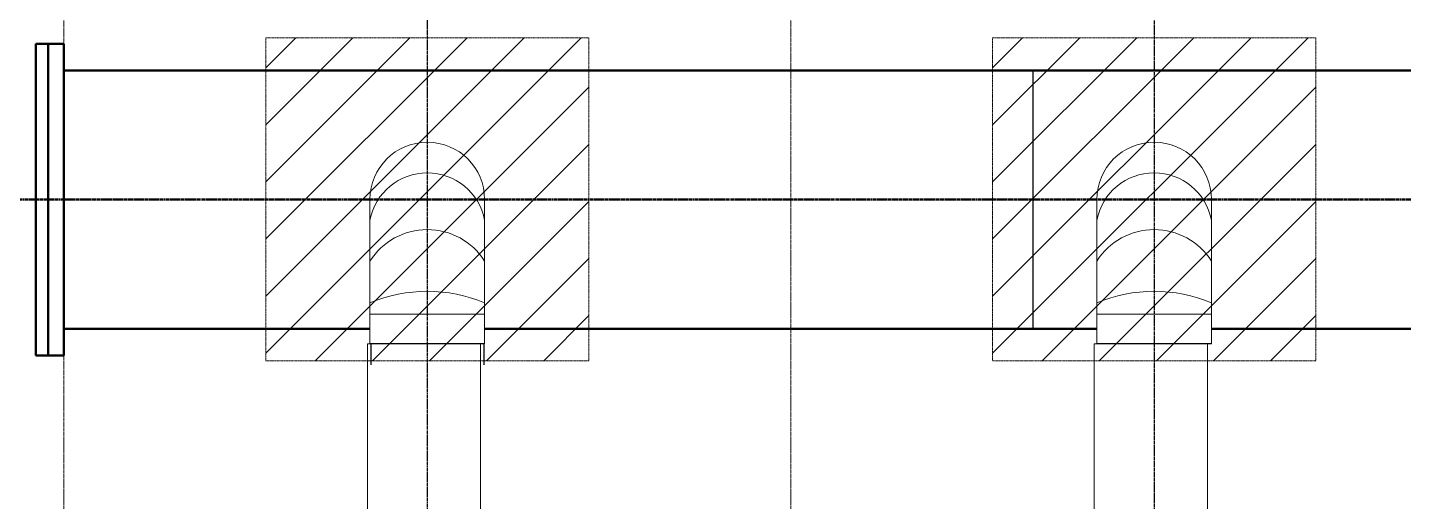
# Model space of a CAD drawing. Header units: inches. Extents: x 86328 to 235202, y 68629 to 184293.
# Drawn here: x 150276 to 158795, y 134003 to 136938 of the extents above; entities that cross this region are included whole.
import ezdxf

# ---------------------------------------------------------------- set-up
doc = ezdxf.new("R2010")
doc.units = ezdxf.units.IN
doc.header["$MEASUREMENT"] = 0
for name, pattern in [('CENTER', [2, 1.25, -0.25, 0.25, -0.25]), ('HIDDEN', [0.375, 0.25, -0.125]), ('PHANTOM2', [1.25, 0.625, -0.125, 0.125, -0.125, 0.125, -0.125])]:
    doc.linetypes.add(name, pattern=pattern)
doc.layers.add('.5', color=8, linetype='Continuous', lineweight=0)
doc.layers.add('DIM', color=251, linetype='Continuous', lineweight=0)
for name, color, linetype in [('2', 2, 'HIDDEN'), ('pipes', 2, 'Continuous'), ('steel elbow 90deg', 3, 'Continuous')]:
    doc.layers.add(name, color=color, linetype=linetype)

msp = doc.modelspace()

# ---------------------------------------------------------------- linework, layer by layer
at = {"layer": '.5', "color": 8, "linetype": 'CENTER', "ltscale": 10}
for p, q in [((150501.3, 116744.2), (150501.3, 148032.4)), ((155001.3, 116744.2), (155001.3, 148031.1))]:
    msp.add_line(p, q, dxfattribs=at)
at = {"color": 8, "linetype": 'PHANTOM2', "ltscale": 20}
for p, q in [((157251.3, 146177.1), (157251.3, 122881.3)), ((152751.3, 145814.1), (152751.3, 122881.3))]:
    msp.add_line(p, q, dxfattribs=at)
at = {"layer": '2', "color": 8}
msp.add_line((156501.3, 135072.7), (156501.3, 136672.7), dxfattribs=at)
at = {"layer": 'DIM', "color": 8, "lineweight": 50}
for p, q in [((150403.3, 136835.9), (150327.3, 136835.9)), ((150327.3, 136835.9), (150327.3, 134905.9)), ((150403.3, 134905.9), (150403.3, 136835.9)), ((150501.3, 136835.9), (150403.3, 136835.9)), ((150403.3, 136835.9), (150403.3, 134905.9)), ((150501.3, 134905.9), (150501.3, 136835.9)), ((150501.3, 136670.9), (168201.1, 136670.9)), ((150501.3, 135070.9), (152396.5, 135070.9)), ((153106.1, 135070.9), (156896.5, 135070.9)), ((157606.1, 135070.9), (161396.5, 135070.9)), ((150327.3, 134905.9), (150403.3, 134905.9)), ((150403.3, 134905.9), (150501.3, 134905.9))]:
    msp.add_line(p, q, dxfattribs=at)
at = {"layer": 'DIM', "color": 8, "linetype": 'HIDDEN', "ltscale": 7}
for p, q in [((151751.3, 136874.4), (153751.3, 136874.4)), ((151751.3, 134874.4), (151751.3, 136874.4)), ((153751.3, 136874.4), (153751.3, 134874.4)), ((156251.3, 136874.4), (158251.3, 136874.4)), ((156251.3, 134874.4), (156251.3, 136874.4)), ((158251.3, 136874.4), (158251.3, 134874.4)), ((153751.3, 134874.4), (151751.3, 134874.4)), ((158251.3, 134874.4), (156251.3, 134874.4))]:
    msp.add_line(p, q, dxfattribs=at)
at = {"layer": 'DIM', "color": 8, "linetype": 'Continuous'}
for p, q in [((151751.3, 136689), (151936.8, 136874.4)), ((151751.3, 136335.4), (152290.3, 136874.4)), ((151751.3, 135981.8), (152643.9, 136874.4)), ((151751.3, 135628.3), (152997.4, 136874.4)), ((151751.3, 135274.7), (153351, 136874.4)), ((151751.3, 134921.2), (153704.5, 136874.4)), ((156251.3, 136689), (156436.8, 136874.4)), ((156251.3, 136335.4), (156790.3, 136874.4)), ((156251.3, 135981.8), (157143.9, 136874.4)), ((156251.3, 135628.3), (157497.4, 136874.4)), ((156251.3, 135274.7), (157851, 136874.4)), ((156251.3, 134921.2), (158204.5, 136874.4)), ((152058.1, 134874.4), (153751.3, 136567.6)), ((156558.1, 134874.4), (158251.3, 136567.6)), ((152411.6, 134874.4), (153751.3, 136214.1)), ((156911.6, 134874.4), (158251.3, 136214.1)), ((152765.2, 134874.4), (153751.3, 135860.5)), ((157265.2, 134874.4), (158251.3, 135860.5)), ((153118.7, 134874.4), (153751.3, 135507)), ((157618.7, 134874.4), (158251.3, 135507)), ((153472.3, 134874.4), (153751.3, 135153.4)), ((157972.3, 134874.4), (158251.3, 135153.4))]:
    msp.add_line(p, q, dxfattribs=at)
at = {"layer": 'DIM', "color": 8, "linetype": 'PHANTOM2', "lineweight": 50, "ltscale": 20}
msp.add_line((191094.1, 135872.7), (150076.3, 135872.7), dxfattribs=at)
at = {"layer": 'DIM', "color": 8}
for p, q in [((152396.5, 135872.7), (152396.5, 134979.6)), ((153106.1, 135872.7), (153106.1, 134979.6)), ((156896.5, 135872.7), (156896.5, 134979.6)), ((157606.1, 135872.7), (157606.1, 134979.6)), ((153106.1, 135163.1), (152396.5, 135163.1)), ((157606.1, 135163.1), (156896.5, 135163.1))]:
    msp.add_line(p, q, dxfattribs=at)
at = {"layer": 'DIM', "color": 8, "linetype": 'Continuous', "ltscale": 10}
for p, q in [((152380.5, 134979.6), (152380.5, 133315.4)), ((153080.5, 134979.6), (153080.5, 133315.4)), ((156880.5, 134979.6), (156880.5, 133315.4)), ((157580.5, 134979.6), (157580.5, 133315.4))]:
    msp.add_line(p, q, dxfattribs=at)
for points in [[(152380.5, 134979.6), (153080.5, 134979.6)], [(156880.5, 134979.6), (157580.5, 134979.6)]]:
    msp.add_lwpolyline(points, dxfattribs=at)
at = {"layer": 'DIM', "color": 8}
for centre, radius, start, end in [((152751.3, 135872.7), 354.8, 0, 180), ((157251.3, 135872.7), 354.8, 0, 180), ((152751.3, 135676.5), 361.4, 10.9356, 169.0644), ((157251.3, 135676.5), 361.4, 10.9356, 169.0644), ((152751.3, 135267.2), 419.5, 32.25363, 147.74637), ((157251.3, 135267.2), 419.5, 32.25363, 147.74637), ((152751.3, 134376.2), 928, 67.52147, 112.47853), ((157251.3, 134376.2), 928, 67.52147, 112.47853)]:
    msp.add_arc(centre, radius, start, end, dxfattribs=at)
at = {"layer": 'pipes', "color": 8, "ltscale": 2000}
for p, q in [((152401.3, 134979.6), (152401.3, 134848.4)), ((153101.3, 134979.6), (153101.3, 134848.4))]:
    msp.add_line(p, q, dxfattribs=at)
at = {"layer": 'steel elbow 90deg', "color": 8}
for p, q in [((153106.1, 134979.6), (152396.5, 134979.6)), ((157606.1, 134979.6), (156896.5, 134979.6))]:
    msp.add_line(p, q, dxfattribs=at)

doc.saveas('drawing.dxf')
